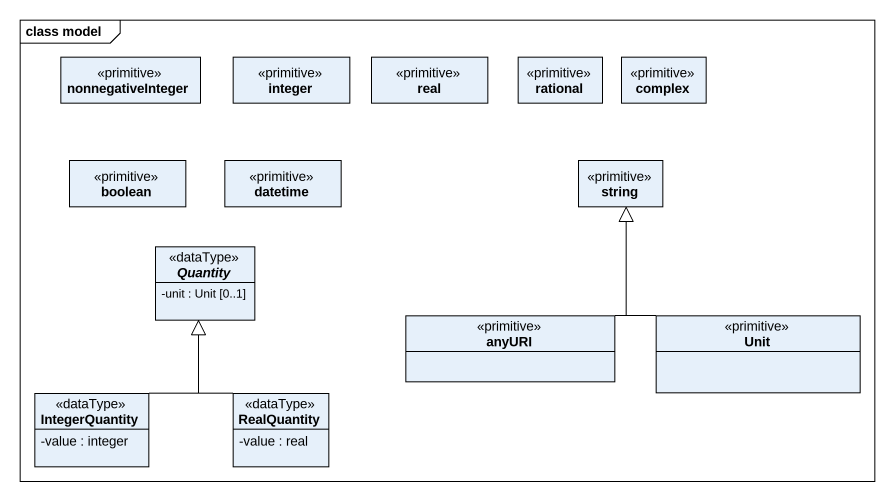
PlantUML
@startuml
mainframe class model
hide circle
hide empty members
skinparam classAttributeIconSize 0
class nonnegativeInteger <<primitive>>
class integer <<primitive>>
class real <<primitive>>
class rational <<primitive>>
class complex <<primitive>>
class boolean <<primitive>>
class datetime <<primitive>>
class string <<primitive>>
abstract class Quantity <<dataType>> {
  -unit : Unit [0..1]
}
class anyURI <<primitive>>
class Unit <<primitive>>
class IntegerQuantity <<dataType>> {
  -value : integer
}
class RealQuantity <<dataType>> {
  -value : real
}
anyURI -up-|> string
Unit -up-|> string
IntegerQuantity -up-|> Quantity
RealQuantity -up-|> Quantity
@enduml
